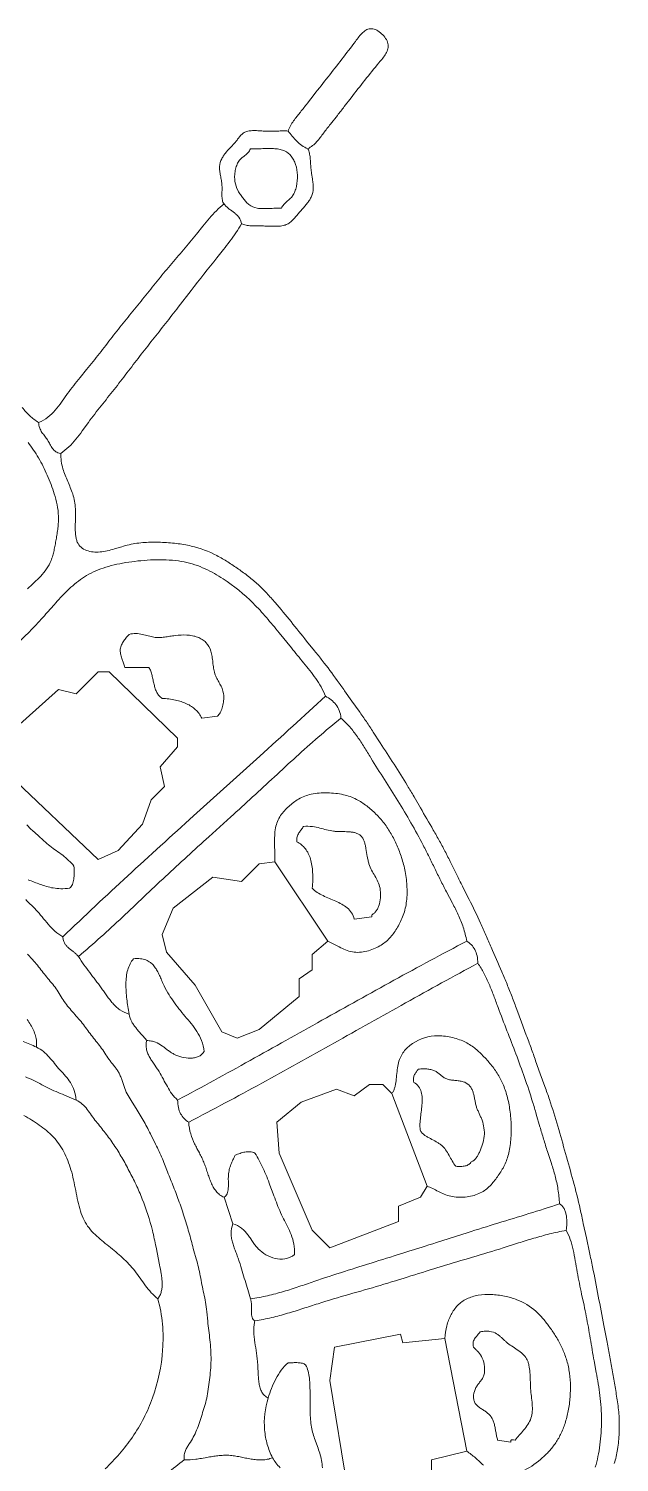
# Model space of a CAD drawing. Header units: millimetres. Extents: x 3808 to 296674, y 522 to 278159.
# Drawn here: x 234720 to 296674, y 89907 to 240252 of the extents above; entities that cross this region are included whole.
import ezdxf

# ---------------------------------------------------------------- set-up
doc = ezdxf.new("R2010")
doc.units = ezdxf.units.MM
doc.layers.add('02_SHARP_BUILDINGS', color=7, linetype='CONTINUOUS', lineweight=18)
doc.layers.add('03_SMOOTH_PATHS_WATER_BRIDGES', color=7, linetype='CONTINUOUS', lineweight=18)

msp = doc.modelspace()

# ---------------------------------------------------------------- linework, layer by layer
at = {"layer": '02_SHARP_BUILDINGS'}
for points in [[(266088, 144560), (264468, 143171), (264468, 141551), (263079, 140625), (263079, 138773), (258912, 135301), (256597, 134375), (254977, 135069), (252199, 139931), (249190, 143403), (248727, 145255), (249884, 148032), (254051, 151273), (257060, 150810), (258912, 152662), (260532, 152894)], [(276505, 118866), (275810, 117708), (273495, 116782), (273495, 115162), (266319, 112384), (264468, 114236), (260995, 122338), (260764, 125579), (263310, 127662), (267014, 129051), (268866, 128356), (270486, 129514), (271875, 129514), (272801, 128588)], [(278356, 102894), (273958, 102431), (273727, 103356), (266782, 101968), (266319, 98495), (268171, 87153), (276968, 88542), (276968, 90162), (280671, 91088)]]:
    msp.add_lwpolyline(points, close=True, dxfattribs=at)
at = {"layer": '03_SMOOTH_PATHS_WATER_BRIDGES'}
for points in [[(261921, 229514, -0.0350792), (262185, 230076, -0.0260879), (262503, 230581, -0.0147448), (262855, 231051), (263222, 231507, 0.0046085), (263950, 232428), (264670, 233355, -0.001173), (266122, 235192, 0.0026315), (267569, 237050, 0.0050387), (268986, 238916, -0.0096422), (269358, 239407, -0.036242), (269756, 239845, -0.032408), (269969, 240019, -0.0449256), (270193, 240151, -0.1264172), (270682, 240251, -0.0581215), (270949, 240202, -0.0442284), (271221, 240092, -0.0673516), (271743, 239727, -0.0646915), (272164, 239233, -0.040031), (272310, 238962, -0.0508095), (272399, 238688, -0.1097015), (272390, 238154, -0.0717174), (272184, 237643, -0.0356951), (271851, 237152, -0.0096231), (271464, 236677, 0.0055576), (269989, 234859, 0.003508), (268534, 233012), (267818, 232081, -0.0026062), (267100, 231156), (266372, 230237, 0.0061901), (265653, 229308, -0.0035223), (265299, 228839, -0.0204681), (264925, 228390, -0.0376008), (264503, 227988, -0.0521831), (264005, 227662, -0.0625608), (263365, 228006, -0.0440992), (262835, 228460, -0.0204394), (262370, 228979, 0.0033307)], [(264005, 227662, -0.0570697), (264166, 227200, -0.0330924), (264244, 226706, -0.0097242), (264281, 226182, 0.0106791), (264322, 225635, 0.0127779), (264396, 225072), (264485, 224510, -0.0142006), (264554, 223972, -0.0336333), (264572, 223478, -0.0958615), (264382, 222660, -0.035398), (264195, 222309, -0.0217279), (263964, 221976, -0.0177588), (263424, 221319, 0.0020312), (262853, 220666, -0.0054827), (262576, 220345, -0.029124), (262283, 220049, -0.0513292), (261944, 219802, -0.0637572), (261528, 219630, -0.0461884), (261017, 219546, -0.0222217), (260433, 219529, -0.0071149), (259813, 219546, 0.0053702), (259190, 219566, 0.0041288), (258596, 219567, -0.0138724), (258039, 219579, -0.0362646), (257525, 219640, -0.0615971), (257060, 219792, 0.1207399), (256764, 220481, 0.0429662), (256530, 220741, 0.0252455), (256263, 220967, 0.0076286), (255979, 221176, -0.0096787), (255697, 221385, -0.0276055), (255434, 221613, -0.0456228), (255208, 221875, -0.1015936), (255037, 222284, -0.04996), (254991, 222760, -0.0096239), (255002, 223277, 0.0235669), (254997, 223807, 0.0239084), (254933, 224331, 0.0045149), (254841, 224842, -0.0163753), (254764, 225333, -0.0426547), (254746, 225794, -0.1021613), (254970, 226610, -0.0348458), (255180, 226965, -0.0243951), (255426, 227287, -0.0147302), (255687, 227579), (255953, 227854, 0.0072662), (256215, 228129, 0.0183751), (256464, 228418, 0.0074301), (256697, 228728, -0.0237989), (256942, 229033, -0.0554435), (257232, 229294, -0.0790838), (257599, 229476, -0.0582492), (258066, 229555, -0.0261784), (258606, 229557, -0.0067074), (259182, 229523, 0.0096296), (259756, 229493, 0.0142422), (260301, 229494), (260828, 229515, -0.0087432), (261361, 229530, -0.0185574), (261921, 229514, -0.0033307), (262370, 228979, 0.0204394), (262835, 228460, 0.0440992), (263365, 228006, 0.0625608)], [(257986, 227662, -0.0815419), (257729, 227252, -0.0458407), (257409, 226960, 0.0102336), (257075, 226695, 0.0624122), (256771, 226370, 0.062711), (256538, 225920, 0.0443951), (256388, 225376, 0.0390518), (256326, 224792, 0.0432218), (256357, 224222, 0.0874463), (256684, 223256, 0.0275556), (256935, 222846, 0.0144893), (257211, 222470, 0.0187398), (257499, 222121, 0.0415666), (257819, 221815, 0.1279941), (258684, 221428, 0.0401827), (259276, 221379, 0.0140595), (259936, 221394, -0.0040531), (260606, 221421, -0.0252086), (261227, 221412, -0.0680593), (261492, 221818, -0.0372923), (261803, 222119, 0.0107084), (262121, 222396, 0.0555406), (262410, 222727, 0.0558771), (262639, 223172, 0.038945), (262799, 223708, 0.0614981), (262906, 224896, 0.0690606), (262721, 226001, 0.0417242), (262526, 226474, 0.0497019), (262267, 226874, 0.117873), (261559, 227427, 0.0496634), (261097, 227584, 0.038163), (260554, 227668, 0.0220261), (259932, 227687, 0.0070735), (259266, 227670, -0.0050348), (258602, 227651, -0.0198361)], [(257060, 219792, -0.0149608), (256459, 218855, -0.0106829), (255816, 217959, -0.0061822), (255147, 217090), (254466, 216234, 0.0032885), (251758, 212794), (250416, 211059, -0.0019224), (249070, 209328, -0.0012136), (247712, 207612, 0.0027236), (246359, 205890, 0.0018296), (245024, 204149, -0.0038547), (243683, 202413, -0.0009972), (242319, 200704, 0.010428), (240984, 198964), (240341, 198070, -0.0149983), (239674, 197199, -0.0308572), (238936, 196399, -0.0459899), (238079, 195718, -0.0585294), (237791, 195778, -0.061657), (237556, 195892, -0.0541678), (237365, 196049, -0.0399184), (237207, 196238, -0.0244894), (237072, 196450, -0.0101976), (236950, 196675, 0.0201003), (236704, 197121, 0.0267527), (236412, 197521, -0.0196026), (236114, 197917, -0.0610305), (235877, 198374, -0.0780812), (235764, 198958, 0.0698204), (236730, 199505, 0.050078), (237507, 200242, 0.0247494), (238171, 201092), (238795, 201980, -0.0099946), (239442, 202846, -0.0058356), (240113, 203686), (240796, 204516, 0.0026683), (241477, 205347, 0.0054693), (242809, 207042, -0.0026621), (244132, 208746, -0.0041895), (245482, 210420, 0.0009605), (246842, 212085, 0.0007902), (248193, 213762, -0.0046956), (249555, 215427, -0.0025389), (250946, 217060, 0.0073315), (252322, 218708), (252992, 219551, -0.0093615), (253676, 220380, -0.0198369), (254404, 221166, -0.0301891), (255208, 221875, 0.0456228), (255434, 221613, 0.0276055), (255697, 221385, 0.0096787), (255979, 221176, -0.0076286), (256263, 220967, -0.0252455), (256530, 220741, -0.0429662), (256764, 220481, -0.1207399)], [(245255, 176736, -0.0065239), (244998, 176426, 0.0197179), (244710, 176056, 0.0454508), (244462, 175637, 0.0809214), (244330, 175182, 0.0768274), (244359, 174704, 0.0329207), (244498, 174215), (244668, 173731, -0.0398537), (244792, 173264), (247338, 173264, -0.0446295), (247521, 172868, -0.0244123), (247656, 172425, -0.008657), (247767, 171957, 0.0052931), (247875, 171486, 0.0203565), (248002, 171034, 0.0393428), (248172, 170625, 0.0631218), (248406, 170281, 0.0837575), (248727, 170023, -0.0376928), (250110, 169844, -0.0255503), (250727, 169679, -0.0309467), (251288, 169459, -0.0366411), (251790, 169180, -0.0417371), (252227, 168836, -0.0909533), (252894, 167940), (254514, 168171), (254745, 168403, 0.0460335), (254964, 168890, 0.0378312), (255118, 169468, 0.0410042), (255182, 170077, 0.0550063), (255134, 170658, 0.055896), (254964, 171171, 0.0240423), (254718, 171640, -0.0104002), (254457, 172106, -0.0422917), (254242, 172612, -0.0386404), (254113, 173186, -0.0119339), (254037, 173800, 0.0110113), (253963, 174413, 0.0379096), (253838, 174983, 0.1190792), (253308, 175886, 0.0582305), (252909, 176208, 0.0528043), (252433, 176443, 0.0423777), (251890, 176590, 0.0314825), (251303, 176660, 0.0441077), (250097, 176616, 0.0103059), (249523, 176532, -0.0081197), (248967, 176447, -0.0275048), (248416, 176403, -0.0445893), (247855, 176440, -0.026848), (247271, 176576, 0.0135571), (246652, 176736, 0.0478365), (245984, 176822, 0.072057)], [(265856, 170255, -0.0025228), (258956, 163961), (252021, 157702, 0.0024234), (245117, 151411, 0.004902), (238310, 145023, 0.0623398), (238372, 144621, 0.0644498), (238513, 144297, 0.0525975), (238714, 144032, 0.0330491), (238955, 143807, 0.0124689), (239216, 143605, -0.0077357), (239479, 143405, -0.0286627), (239724, 143190, -0.04981), (239931, 142940, 0.0084465), (242269, 144978, 0.0050067), (244551, 147078, 0.0015576), (246804, 149206, -0.0018936), (249058, 151333, -0.0028269), (251335, 153433, -0.0012377), (253628, 155515), (255926, 157593, 0.0019409), (258214, 159682, 0.0009484), (260488, 161789, -0.0026206), (262769, 163890, -0.0061826), (265089, 165951, -0.0097192), (267477, 167940, 0.0724495), (267297, 168743, 0.0743122), (266938, 169369, 0.058193), (266444, 169858, 0.0353081)], [(267477, 167940, 0.0097192), (265089, 165951, 0.0061826), (262769, 163890, 0.0026206), (260488, 161789, -0.0009484), (258214, 159682, -0.0019409), (255926, 157593), (253628, 155515, 0.0012377), (251335, 153433, 0.0028269), (249058, 151333, 0.0018936), (246804, 149206, -0.0015576), (244551, 147078, -0.0050067), (242269, 144978, -0.0084465), (239931, 142940, 0.014595), (241124, 141264, 0.0018032), (241726, 140469, -0.0021611), (242331, 139669, -0.0074379), (242627, 139258), (242919, 138841, 0.0093185), (243218, 138432, 0.0179362), (243537, 138043, 0.0266624), (243888, 137685, 0.0347395), (244283, 137371, 0.0844987), (245255, 136921, -0.0140491), (245016, 138494, -0.0136914), (244943, 139296, -0.019443), (244923, 140084, -0.0270352), (244973, 140837, -0.0371616), (245111, 141538, -0.0498634), (245353, 142168, -0.0628306), (245718, 142708, -0.0531536), (246442, 142720, -0.0664335), (247023, 142588, -0.0697992), (247484, 142335, -0.0590346), (247850, 141985, -0.0411632), (248143, 141563, -0.0236183), (248387, 141092, -0.0082647), (248606, 140596, 0.0060563), (248822, 140098, 0.0250013), (249309, 139159, 0.0203971), (249865, 138291, 0.0148325), (250473, 137475, 0.0087917), (251117, 136692, -0.0064302), (251769, 135915, -0.0300899), (252368, 135084, -0.0498611), (252844, 134131, -0.0588529), (253125, 132986, -0.1508544), (252510, 132456, -0.0570728), (252114, 132332, -0.0447623), (251682, 132288, -0.0660399), (250783, 132402, -0.056687), (249956, 132716, -0.0264451), (249607, 132922, -0.015433), (249294, 133147), (248996, 133375, 0.0123578), (248697, 133596, 0.0622949), (248017, 133962, 0.0398013), (247600, 134082, 0.0379433), (247106, 134144, 0.1172122), (247071, 133266, 0.0443561), (247190, 132853, 0.0314019), (247374, 132452, 0.0194379), (247606, 132059, 0.0089692), (247866, 131671), (248135, 131283, -0.0101143), (248394, 130891, -0.0187934), (248846, 130094, 0.0059355), (249266, 129304, 0.0318812), (249739, 128558, 0.054802), (250347, 127894, 0.0038602), (257942, 132047, 0.0008586), (265476, 136260, -0.0021609), (273027, 140457, -0.0051349), (280671, 144560, 0.0356862), (280299, 146016, 0.0270012), (279780, 147327, 0.0143202), (279172, 148549), (278537, 149743, -0.0056741), (277919, 150953, -0.0021499), (277318, 152178, 0.0013188), (276718, 153406, 0.0048201), (276105, 154621, 0.0113346), (274809, 156985, 0.0073843), (273439, 159275, 0.002685), (272031, 161522, -0.0026774), (270624, 163770, 0.0026537), (269924, 164899, 0.0134812), (269194, 165999, 0.0248951), (268392, 167026, 0.0365589)], [(260532, 152894, 0.0129456), (260534, 153801), (260514, 154729, -0.0156042), (260524, 155627, -0.0358257), (260615, 156445, -0.1002857), (261143, 157733, -0.0376167), (261541, 158242, -0.0244275), (261996, 158693, -0.0225723), (262489, 159104, -0.0315942), (263034, 159466, -0.0780578), (264363, 159974, -0.0326541), (265178, 160092, -0.0257641), (266050, 160117, -0.0239715), (266924, 160056, -0.0266903), (267742, 159916, -0.0621327), (269090, 159431, -0.0262237), (269654, 159105, -0.0189952), (270175, 158736, -0.0312285), (271149, 157895, -0.0355499), (272010, 156924, -0.0338437), (272733, 155826, -0.0252965), (273335, 154622, -0.026046), (273836, 153317, -0.0320331), (274208, 151854, -0.0346261), (274401, 150210, -0.0214727), (274404, 149372, -0.0268939), (274330, 148564, -0.0563881), (273938, 147110, -0.0432391), (273324, 145880, -0.0223921), (272970, 145348, -0.0304533), (272572, 144870, -0.0727304), (271556, 144067, -0.0709084), (270181, 143509, -0.0452465), (269425, 143393, -0.0581604), (268675, 143432, -0.052119), (267962, 143642, -0.0253082), (267294, 143958), (266670, 144293, 0.0322995), (266088, 144560), (264468, 143171), (264468, 141551), (263079, 140625), (263079, 138773), (258912, 135301), (256597, 134375), (254977, 135069), (252199, 139931), (249190, 143403), (248727, 145255), (249884, 148032), (254051, 151273), (257060, 150810), (258912, 152662)], [(260532, 152894, 0.0129456), (260534, 153801), (260514, 154729, -0.0156042), (260524, 155627, -0.0358257), (260615, 156445, -0.1002857), (261143, 157733, -0.0376167), (261541, 158242, -0.0244275), (261996, 158693, -0.0225723), (262489, 159104, -0.0315942), (263034, 159466, -0.0780578), (264363, 159974, -0.0326541), (265178, 160092, -0.0257641), (266050, 160117, -0.0239715), (266924, 160056, -0.0266903), (267742, 159916, -0.0621327), (269090, 159431, -0.0262237), (269654, 159105, -0.0189952), (270175, 158736, -0.0312285), (271149, 157895, -0.0355499), (272010, 156924, -0.0338437), (272733, 155826, -0.0252965), (273335, 154622, -0.026046), (273836, 153317, -0.0320331), (274208, 151854, -0.0346261), (274401, 150210, -0.0214727), (274404, 149372, -0.0268939), (274330, 148564, -0.0563881), (273938, 147110, -0.0432391), (273324, 145880, -0.0223921), (272970, 145348, -0.0304533), (272572, 144870, -0.0727304), (271556, 144067, -0.0709084), (270181, 143509, -0.0452465), (269425, 143393, -0.0581604), (268675, 143432, -0.052119), (267962, 143642, -0.0253082), (267294, 143958), (266670, 144293, 0.0322995), (266088, 144560)], [(263542, 156597, -0.0376585), (263309, 156251, 0.0229401), (263067, 155914, 0.0751873), (262889, 155514, 0.0865046), (262847, 154977, -0.1158076), (263742, 154252, -0.0505777), (264053, 153752, -0.0417918), (264281, 153169, -0.033153), (264430, 152509, -0.0259003), (264507, 151776, -0.0202119), (264518, 150976, -0.0158522), (264468, 150116, 0.0592896), (264985, 149678, 0.0350437), (265595, 149334, 0.0137687), (266257, 149041, -0.0052623), (266928, 148757, -0.025212), (267566, 148440, -0.0484364), (268130, 148049, -0.0716691), (268577, 147541, -0.0813054), (268866, 146875), (270718, 147106), (270718, 147338, 0.0820911), (270980, 147511, 0.061429), (271198, 147770, 0.0450637), (271372, 148096, 0.0347135), (271501, 148472, 0.0550273), (271627, 149299, 0.0569047), (271574, 150109, 0.0594226), (271355, 150794, 0.0273269), (271035, 151395, -0.0120228), (270694, 151992, -0.0459551), (270411, 152662, -0.0221077), (270312, 153046, -0.0114133), (270235, 153454, 0.0031999), (270099, 154285, 0.0154709), (270017, 154680, 0.0279764), (269907, 155043, 0.0452535), (269760, 155358, 0.0670376), (269563, 155612, 0.0705078), (269306, 155796, 0.051571), (268999, 155918, 0.0338304), (268651, 155991, 0.0202302), (268273, 156029, 0.0107417), (267473, 156053, -0.0074857), (267073, 156066, -0.0171983), (266688, 156097, -0.032749), (265974, 156237, 0.0016847), (265272, 156422, 0.0315129), (264491, 156569, 0.0440599)], [(280671, 144560, 0.0051349), (273027, 140457, 0.0021609), (265476, 136260, -0.0008586), (257942, 132047, -0.0038602), (250347, 127894, 0.0551135), (250428, 127106, 0.0671022), (250659, 126469, 0.0701601), (251024, 125966, 0.0615001), (251505, 125579, 0.0056364), (259165, 129666, 0.0025987), (266720, 133859, -0.0004954), (274248, 138078, -0.0035789), (281829, 142245, 0.0551135), (281748, 143033, 0.0671022), (281517, 143670, 0.0701601), (281152, 144173, 0.0615001)], [(245255, 136921, -0.0140491), (245016, 138494, -0.0136914), (244943, 139296, -0.019443), (244923, 140084, -0.0270352), (244973, 140837, -0.0371616), (245111, 141538, -0.0498634), (245353, 142168, -0.0628306), (245718, 142708, -0.0531536), (246442, 142720, -0.0664335), (247023, 142588, -0.0697992), (247484, 142335, -0.0590346), (247850, 141985, -0.0411632), (248143, 141563, -0.0236183), (248387, 141092, -0.0082647), (248606, 140596, 0.0060563), (248822, 140098, 0.0250013), (249309, 139159, 0.0203971), (249865, 138291, 0.0148325), (250473, 137475, 0.0087917), (251117, 136692, -0.0064302), (251769, 135915, -0.0300899), (252368, 135084, -0.0498611), (252844, 134131, -0.0588529), (253125, 132986, -0.1508544), (252510, 132456, -0.0570728), (252114, 132332, -0.0447623), (251682, 132288, -0.0660399), (250783, 132402, -0.056687), (249956, 132716, -0.0264451), (249607, 132922, -0.015433), (249294, 133147), (248996, 133375, 0.0123578), (248697, 133596, 0.0622949), (248017, 133962, 0.0398013), (247600, 134082, 0.0379433), (247106, 134144, 0.0165452), (246847, 134468, 0.0072632), (246569, 134782), (246287, 135095, -0.0107067), (246013, 135414, -0.0198594), (245759, 135748, -0.0289636), (245540, 136105, -0.0801589)], [(281829, 142245, 0.0035789), (274248, 138078, 0.0004954), (266720, 133859, -0.0025987), (259165, 129666, -0.0056364), (251505, 125579, 0.0572709), (251721, 124345, 0.04034), (252130, 123307, 0.0089207), (252372, 122827), (252622, 122354, -0.0081121), (252866, 121875, -0.0160839), (253090, 121377, -0.0140553), (253286, 120851, -0.0038061), (253466, 120308, 0.005995), (253648, 119768, 0.016474), (253850, 119247, 0.028602), (254089, 118763, 0.0425505), (254383, 118333, 0.056128), (254751, 117976, 0.0638169), (255208, 117708, 0.1053256), (255411, 117855, 0.0840119), (255544, 118070, 0.0530696), (255622, 118339, 0.0305044), (255659, 118649, 0.0156111), (255669, 118987), (255665, 119337), (255661, 119687, -0.0161036), (255672, 120023, -0.0443719), (255766, 120621, -0.0335362), (255936, 121144, -0.0143349), (256148, 121627, 0.0078636), (256366, 122106, -0.0158872), (256887, 122310, -0.039789), (257405, 122448, -0.0661058), (257925, 122474, -0.0827718), (258449, 122338, -0.0227241), (258908, 121564, -0.0164819), (259315, 120735, -0.0109394), (259685, 119867, -0.0059413), (260029, 118975), (260362, 118075, 0.0037263), (260698, 117180, 0.0087832), (261053, 116303, 0.0142178), (261441, 115458, 0.0027783), (261862, 114642, -0.0253141), (262251, 113794, -0.0467055), (262528, 112836, -0.0538463), (262616, 111690, -0.1148156), (261597, 111256, -0.0997518), (260565, 111293, -0.0762472), (259605, 111682, -0.0646594), (258804, 112306, -0.0271791), (258484, 112670, -0.0151416), (258203, 113050), (257940, 113433, 0.0118473), (257673, 113806, 0.0258452), (257380, 114156, 0.0384904), (257041, 114468, 0.0959015), (256134, 114931, 0.0917808), (255960, 113875, 0.0372611), (256008, 113377, 0.0273317), (256120, 112890, 0.0166745), (256276, 112410, 0.0063132), (256456, 111932, -0.0036192), (256641, 111448, -0.0133021), (256810, 110955, -0.0027801), (257412, 108968, 0.0017399), (257986, 107060, 0.022656), (259784, 107380, 0.0169713), (261463, 107820, 0.0094066), (263069, 108333, 0.0008452), (264647, 108874, -0.0051189), (267834, 109920, -0.0013501), (271056, 110933, 0.0010894), (277503, 112963), (280717, 113983, -0.0019501), (283942, 114991, 0.0003168), (287187, 115984, 0.0065959), (290394, 117014, 0.0311039), (290238, 118549, 0.0243922), (289937, 119938, 0.0133556), (289549, 121241), (289131, 122513, -0.0052333), (288731, 123802, -0.0021992), (288347, 125106), (287966, 126414, 0.0037344), (287576, 127712, 0.0091335), (286734, 130252, 0.0061454), (285828, 132729, 0.001947), (284889, 135168, -0.0033558), (283956, 137612, 0.0015124), (283498, 138843, 0.0107095), (283015, 140051, 0.0208881), (282471, 141198, 0.0325643)], [(272801, 128588, 0.0636199), (272974, 128840, 0.0433532), (273100, 129148, 0.0276918), (273189, 129498, 0.0164792), (273251, 129879, 0.0088131), (273336, 130685, -0.0203363), (273434, 131466, -0.0430293), (273615, 132144, -0.0487824), (273890, 132718, -0.0482088), (274255, 133207, -0.0411073), (274709, 133629, -0.1484827), (277277, 134627, -0.0358179), (278050, 134627, -0.0296233), (278830, 134526, -0.0545703), (280264, 134092, -0.059583), (281366, 133452, -0.0220985), (281826, 133072, -0.0134323), (282260, 132659, -0.0218897), (283104, 131744, -0.0324226), (283859, 130724, -0.0402033), (284456, 129599, -0.0368049), (284899, 128314, -0.0301596), (285198, 126827, -0.0285174), (285334, 125198, -0.0315327), (285276, 123530, -0.0200923), (285164, 122737, -0.0257155), (284993, 122006, -0.0555945), (284475, 120770, -0.0201955), (284150, 120237, -0.0127193), (283797, 119735, -0.0152463), (283421, 119252, -0.0282866), (283003, 118803, -0.0397777), (282518, 118408, -0.0469519), (281941, 118086, -0.042534), (281258, 117855, -0.0368512), (280507, 117727, -0.0372008), (279735, 117709, -0.0432204), (278992, 117810, -0.0400164), (278314, 118029, -0.0195443), (277690, 118316, 0.0032718), (277095, 118615, 0.0286212), (276505, 118866), (275810, 117708), (273495, 116782), (273495, 115162), (266319, 112384), (264468, 114236), (260995, 122338), (260764, 125579), (263310, 127662), (267014, 129051), (268866, 128356), (270486, 129514), (271875, 129514)], [(272801, 128588, 0.0636199), (272974, 128840, 0.0433532), (273100, 129148, 0.0276918), (273189, 129498, 0.0164792), (273251, 129879, 0.0088131), (273336, 130685, -0.0203363), (273434, 131466, -0.0430293), (273615, 132144, -0.0487824), (273890, 132718, -0.0482088), (274255, 133207, -0.0411073), (274709, 133629, -0.1484827), (277277, 134627, -0.0358179), (278050, 134627, -0.0296233), (278830, 134526, -0.0545703), (280264, 134092, -0.059583), (281366, 133452, -0.0220985), (281826, 133072, -0.0134323), (282260, 132659, -0.0218897), (283104, 131744, -0.0324226), (283859, 130724, -0.0402033), (284456, 129599, -0.0368049), (284899, 128314, -0.0301596), (285198, 126827, -0.0285174), (285334, 125198, -0.0315327), (285276, 123530, -0.0200923), (285164, 122737, -0.0257155), (284993, 122006, -0.0555945), (284475, 120770, -0.0201955), (284150, 120237, -0.0127193), (283797, 119735, -0.0152463), (283421, 119252, -0.0282866), (283003, 118803, -0.0397777), (282518, 118408, -0.0469519), (281941, 118086, -0.042534), (281258, 117855, -0.0368512), (280507, 117727, -0.0372008), (279735, 117709, -0.0432204), (278992, 117810, -0.0400164), (278314, 118029, -0.0195443), (277690, 118316, 0.0032718), (277095, 118615, 0.0286212), (276505, 118866)], [(275579, 131134, -0.0186914), (275384, 130866, 0.0438435), (275202, 130585, 0.0869509), (275093, 130231, 0.0431052), (275084, 130009, 0.0366292), (275116, 129745, -0.106473), (275617, 129317, -0.0920941), (275891, 128755, -0.0585641), (275992, 128097, -0.0314401), (275975, 127379, -0.0121103), (275893, 126640, 0.0046428), (275802, 125914, 0.024945), (275757, 125239, 0.0237588), (275768, 124933, 0.0344903), (275810, 124653, 0.0451324), (276029, 124407, 0.0340985), (276284, 124198, 0.0224744), (276566, 124016, 0.0115906), (276864, 123852, -0.0072531), (277469, 123532, -0.0194159), (277756, 123357, -0.0310097), (278018, 123157, -0.0584771), (278454, 122669, -0.0261534), (278809, 122100, 0.0032852), (279144, 121507, 0.0330576), (279514, 120949, 0.0247179), (280048, 120936, 0.0481013), (280514, 120991, 0.0882312), (280885, 121140, 0.1299164), (281134, 121412, 0.1396349), (281694, 121861, 0.040618), (281873, 122162, 0.0151024), (282028, 122501, 0.0230342), (282320, 123259, 0.0540805), (282503, 124096, 0.0599524), (282477, 124970, 0.0497114), (282273, 125790, 0.0191023), (282126, 126152), (281967, 126494, -0.0113299), (281813, 126838, -0.0254162), (281680, 127204, -0.0208639), (281581, 127604, -0.0041796), (281498, 128024, 0.0112769), (281410, 128439, 0.0295631), (281295, 128827, 0.0468828), (281133, 129167, 0.058263), (280915, 129450, 0.1287708), (280286, 129822, 0.0379405), (279870, 129908, 0.0090481), (279418, 129958, -0.0153641), (278971, 130014, -0.0473027), (278569, 130114, -0.059716), (278239, 130285, -0.027583), (277957, 130504, 0.0096482), (277684, 130731, 0.0454956), (277382, 130930, 0.0535061), (277020, 131070, 0.0404543), (276596, 131148, 0.030096), (276114, 131168, 0.0225642)], [(255208, 117708, 0.1053256), (255411, 117855, 0.0840119), (255544, 118070, 0.0530696), (255622, 118339, 0.0305044), (255659, 118649, 0.0156111), (255669, 118987), (255665, 119337), (255661, 119687, -0.0161036), (255672, 120023, -0.0443719), (255766, 120621, -0.0335362), (255936, 121144, -0.0143349), (256148, 121627, 0.0078636), (256366, 122106, -0.0158872), (256887, 122310, -0.039789), (257405, 122448, -0.0661058), (257925, 122474, -0.0827718), (258449, 122338, -0.0227241), (258908, 121564, -0.0164819), (259315, 120735, -0.0109394), (259685, 119867, -0.0059413), (260029, 118975), (260362, 118075, 0.0037263), (260698, 117180, 0.0087832), (261053, 116303, 0.0142178), (261441, 115458, 0.0027783), (261862, 114642, -0.0253141), (262251, 113794, -0.0467055), (262528, 112836, -0.0538463), (262616, 111690, -0.1148156), (261597, 111256, -0.0997518), (260565, 111293, -0.0762472), (259605, 111682, -0.0646594), (258804, 112306, -0.0271791), (258484, 112670, -0.0151416), (258203, 113050), (257940, 113433, 0.0118473), (257673, 113806, 0.0258452), (257380, 114156, 0.0384904), (257041, 114468, 0.0959015), (256134, 114931)], [(290394, 117014, -0.0065959), (287187, 115984, -0.0003168), (283942, 114991, 0.0019501), (280717, 113983), (277503, 112963, -0.0010894), (271056, 110933, 0.0013501), (267834, 109920, 0.0051189), (264647, 108874, -0.0008452), (263069, 108333, -0.0094066), (261463, 107820, -0.0169713), (259784, 107380, -0.022656), (257986, 107060, -0.040553), (258059, 106720, -0.024602), (258087, 106370, -0.0102195), (258091, 106022), (258091, 105690, 0.0224592), (258106, 105384, 0.0492482), (258158, 105116, 0.0871933), (258265, 104900, 0.1126325), (258449, 104745, 0.0195293), (260211, 105089, 0.0137387), (261876, 105532, 0.0065507), (263484, 106031, -0.0012819), (265078, 106544, -0.0062155), (268318, 107515, 0.0018661), (271582, 108462, 0.0034154), (274808, 109451, -0.0016814), (278026, 110449, -0.0015288), (281266, 111419, 0.0038318), (284494, 112402), (286093, 112910, -0.0052023), (287705, 113406, -0.0104788), (289360, 113858, -0.0149905), (291088, 114236, 0.049037), (291171, 114926, 0.0485559), (291119, 115748, 0.0337836), (291025, 116147, 0.0465087), (290877, 116508, 0.0659145), (290669, 116804, 0.0880353)], [(282060, 103588, -0.0425856), (281946, 103412, -0.0212624), (281814, 103256), (281675, 103105, 0.0246211), (281544, 102946, 0.1055217), (281359, 102553, 0.0569978), (281332, 102291, 0.0466934), (281366, 101968), (281644, 101709, -0.0195717), (281896, 101456, -0.0855707), (282300, 100837, -0.0725427), (282526, 99951, -0.0411799), (282540, 99479, -0.0584148), (282468, 99049, -0.0632182), (282305, 98689, -0.0311061), (282083, 98376, 0.0051875), (281843, 98072, 0.0393837), (281626, 97740, 0.0994089), (281390, 96936, 0.0607418), (281402, 96527, 0.0821976), (281520, 96161, 0.0792168), (281749, 95865, 0.0417401), (282053, 95623, 0.0102377), (282390, 95407, -0.0193954), (282715, 95189, -0.0847941), (283223, 94669, -0.0426327), (283403, 94347, -0.0366706), (283541, 93973, -0.0219558), (283641, 93547, -0.0053941), (283722, 93095, 0.0093032), (283805, 92650, 0.0281729), (283912, 92245), (285301, 92014, -0.0692761), (285283, 92119, -0.1221293), (285298, 92191, -0.1410063), (285340, 92235, -0.0889356), (285404, 92258, -0.0624676), (285574, 92261), (285764, 92245, -0.0257206), (286165, 92742, 0.0052687), (286636, 93284, 0.0308991), (287083, 93880, 0.06132), (287408, 94534, 0.0648668), (287544, 95250, 0.0353372), (287535, 96019, 0.0102882), (287453, 96828, -0.0110169), (287370, 97664, -0.010614), (287334, 98510, 0.0108136), (287299, 99332, 0.0372889), (287196, 100090, 0.0317952), (287097, 100433, 0.0417401), (286954, 100745, 0.0751873), (286528, 101272, 0.0366817), (285975, 101710, 0.0040306), (285375, 102111, -0.0281833), (284810, 102529, -0.0151948), (284561, 102757), (284322, 102988, 0.0201802), (284074, 103207, 0.036908), (283800, 103397, 0.101068), (283095, 103637, 0.0447257), (282629, 103656, 0.0354015)]]:
    msp.add_lwpolyline(points, format="xyb", close=True, dxfattribs=at)
for points in [[(296146, 89767, 0.0321552), (296491, 91265, 0.0295126), (296659, 92994, 0.0259554), (296640, 94782, 0.0218829), (296454, 96448, 0.0060388), (296186, 98028, -0.0011266), (295915, 99593, 0.002459), (295641, 101153, 0.0027525), (295349, 102700), (295051, 104243, -0.0006785), (294468, 107336, 0.0045133), (293863, 110408, 0.0019173), (293540, 111924), (293215, 113437), (292896, 114957, 0.0039689), (292568, 116468, 0.009582), (291834, 119411, 0.003294), (291036, 122290, 0.0027561), (290219, 125150, 0.0100858), (289344, 127952, 0.004887), (288866, 129312), (288378, 130663), (287896, 132020, 0.0022203), (287412, 133374, 0.0023238), (286915, 134716), (286415, 136055), (285921, 137399, 0.0042434), (285418, 138735, 0.0053125), (284892, 140047, 0.0026774), (284348, 141342, 0.0013679), (283243, 143914, 0.0015231), (282687, 145196, 0.0045412), (282117, 146465, 0.0086029), (280917, 148942), (280299, 150162, -0.0024261), (279684, 151386), (279079, 152620, 0.0053943), (278465, 153844, 0.0069869), (277823, 155041, 0.0036148), (277159, 156216, 0.0011304), (275812, 158546), (275138, 159710, 0.0035813), (274455, 160866, 0.0078429), (273040, 163128, 0.0002035), (271590, 165356), (270870, 166474, 0.0052496), (270140, 167582, 0.0054161), (269386, 168667), (268621, 169740), (267859, 170817, 0.0025147), (267093, 171890, 0.0098784), (265515, 173989, 0.0037676), (264699, 175011), (263876, 176027, 0.0003406), (262238, 178066, 0.0079484), (260567, 180072, 0.0099116), (259700, 181043, 0.0193224), (258779, 181961, 0.019804), (257780, 182801, 0.01165), (256722, 183582, 0.0126942), (255625, 184323, 0.0220706), (254461, 184995, 0.0622275), (251775, 185995, 0.0281634), (250206, 186266, 0.0211131), (248550, 186388, 0.0251578), (246885, 186366, 0.0391342), (245264, 186136, 0.0156635), (244482, 185928), (243718, 185697, -0.0161505), (242963, 185495, -0.0339556), (242212, 185373, -0.0480071), (241470, 185377, -0.0647454), (240785, 185535, -0.0903722), (240217, 185872, -0.1095937), (239824, 186413, -0.0450177), (239708, 186765, -0.0300321), (239641, 187163, -0.0191792), (239610, 187596, -0.0112002), (239606, 188054, -0.0039872), (239629, 189000, 0.0199143), (239625, 189915, 0.064761), (239335, 191459, 0.0190169), (239089, 192130, 0.0058602), (238816, 192774, -0.0088496), (238545, 193423, -0.0229362), (238309, 194109, -0.0716516), (238079, 195718, -0.0585294), (237791, 195778, -0.061657), (237556, 195892, -0.0541678), (237365, 196049, -0.0399184), (237207, 196238, -0.0244894), (237072, 196450, -0.0101976), (236950, 196675, 0.0201003), (236704, 197121, 0.0267527), (236412, 197521, -0.0196026), (236114, 197917, -0.0610305), (235877, 198374, -0.0780812), (235764, 198958, -0.0553098), (234831, 199663, -0.0353403), (234046, 200520, -0.0143753)], [(234666, 196859, -0.0022188), (235223, 196063, -0.0159032), (235757, 195237, -0.0185105), (236242, 194346, -0.0130188), (236676, 193416, -0.0297462), (237404, 191458, -0.0237719), (237697, 190325, -0.0413787), (237848, 189113, -0.0225098), (237840, 188499, -0.0159262), (237785, 187886, -0.0096168), (237700, 187278, -0.0034341), (237599, 186679, -0.003153), (237495, 186095, -0.0093108), (237381, 185531, -0.0163557), (237243, 184995, -0.024529), (237070, 184494, -0.0526656), (236594, 183608, -0.0368119), (235987, 182848, -0.017292), (235309, 182166, 0.0039519), (234613, 181504, 0.0074173)], [(234613, 181504, -0.0039519), (235309, 182166, 0.017292), (235987, 182848, 0.0368119), (236594, 183608, 0.0526656), (237070, 184494, 0.024529), (237243, 184995, 0.0163557), (237381, 185531, 0.0093108), (237495, 186095, 0.003153), (237599, 186679, 0.0034341), (237700, 187278, 0.0096168), (237785, 187886, 0.0159262), (237840, 188499, 0.0225098), (237848, 189113, 0.0413787), (237697, 190325, 0.0237719), (237404, 191458, 0.0297462), (236676, 193416, 0.0130188), (236242, 194346, 0.0185105), (235757, 195237, 0.0159032), (235223, 196063, 0.0022188), (234666, 196859)], [(233890, 176116, 0.0103073), (235330, 177559, 0.0063499), (236023, 178311, 0.0023533), (236704, 179076), (237384, 179841, -0.0056307), (238072, 180594, -0.0114048), (238783, 181321, -0.0188048), (239536, 182004, -0.0256647), (240354, 182622, -0.0311647), (241261, 183158, -0.0298012), (242274, 183595, -0.023786), (243385, 183939, -0.0188036), (244579, 184201, -0.014769), (245843, 184391, -0.0140125), (247159, 184514, -0.0168049), (248491, 184557, -0.0210999), (249797, 184501, -0.0275553), (251037, 184327, -0.0579138), (253228, 183611, -0.0218085), (254198, 183114, -0.0158063), (255105, 182560, -0.0519102), (258276, 179993, -0.0186491), (259664, 178491, -0.0071675), (260981, 176910), (262272, 175321, 0.0013413), (263563, 173736, -0.0042232), (264210, 172939, -0.0148229), (264830, 172113, -0.0248206), (265390, 171228, -0.03318), (265856, 170255, -0.0353081), (266444, 169858, -0.058193), (266938, 169369, -0.0743122), (267297, 168743, -0.0724495), (267477, 167940, -0.0365589), (268392, 167026, -0.0248951), (269194, 165999, -0.0134812), (269924, 164899, -0.0026537), (270624, 163770, 0.0026774), (272031, 161522, -0.002685), (273439, 159275, -0.0073843), (274809, 156985, -0.0113346), (276105, 154621, -0.0048201), (276718, 153406, -0.0013188), (277318, 152178, 0.0021499), (277919, 150953, 0.0056741), (278537, 149743), (279172, 148549, -0.0143202), (279780, 147327, -0.0270012), (280299, 146016, -0.0356862), (280671, 144560, -0.0615001), (281152, 144173, -0.0701601), (281517, 143670, -0.0671022), (281748, 143033, -0.0551135), (281829, 142245, -0.0325643), (282471, 141198, -0.0208881), (283015, 140051, -0.0107095), (283498, 138843, -0.0015124), (283956, 137612, 0.0033558), (284889, 135168, -0.001947), (285828, 132729, -0.0061454), (286734, 130252, -0.0091335), (287576, 127712, -0.0037344), (287966, 126414), (288347, 125106, 0.0021992), (288731, 123802, 0.0052333), (289131, 122513), (289549, 121241, -0.0133556), (289937, 119938, -0.0243922), (290238, 118549, -0.0311039), (290394, 117014, -0.0880353), (290669, 116804, -0.0659145), (290877, 116508, -0.0465087), (291025, 116147, -0.0337836), (291119, 115748, -0.0485559), (291171, 114926, -0.049037), (291088, 114236, -0.0503244), (291527, 113280, -0.0290253), (291830, 112198, -0.012637), (292055, 111039, 0.0010797), (292256, 109855, 0.0061987), (292480, 108685, 0.0029066), (292722, 107531), (292969, 106383, -0.0039185), (293206, 105232, -0.0065217), (293625, 102899, 0.0025815), (294031, 100534), (294250, 99342, -0.0047361), (294461, 98136, -0.0099025), (294639, 96905, -0.0145769), (294760, 95637, -0.0314431), (294761, 93015, -0.0165457), (294638, 91729, -0.0189695), (294435, 90512, -0.0247607), (294149, 89396, -0.033577)], [(234407, 148915, 0.0093813), (234762, 148562), (235124, 148216, -0.0107714), (235477, 147862, -0.0184713), (236134, 147103, 0.0074692), (236776, 146328, 0.0335544), (237476, 145610, 0.0576757), (238310, 145023, -0.004902), (245117, 151411, -0.0024234), (252021, 157702), (258956, 163961, 0.0025228), (265856, 170255, 0.03318), (265390, 171228, 0.0248206), (264830, 172113, 0.0148229), (264210, 172939, 0.0042232), (263563, 173736, -0.0013413), (262272, 175321), (260981, 176910, 0.0071675), (259664, 178491, 0.0186491), (258276, 179993, 0.0519102), (255105, 182560, 0.0158063), (254198, 183114, 0.0218085), (253228, 183611, 0.0579138), (251037, 184327, 0.0275553), (249797, 184501, 0.0210999), (248491, 184557, 0.0168049), (247159, 184514, 0.0140125), (245843, 184391, 0.014769), (244579, 184201, 0.0188036), (243385, 183939, 0.023786), (242274, 183595, 0.0298012), (241261, 183158, 0.0311647), (240354, 182622, 0.0256647), (239536, 182004, 0.0188048), (238783, 181321, 0.0114048), (238072, 180594, 0.0056307), (237384, 179841), (236704, 179076, -0.0023533), (236023, 178311, -0.0063499), (235330, 177559, -0.0103073), (233890, 176116, 0.0026786)], [(234523, 156756, 0.020587), (235107, 156181), (235723, 155625), (236326, 155071, 0.0176699), (236946, 154541, 0.0132273), (237615, 154052, -0.011263), (238287, 153565, -0.0565004), (239468, 152431, -0.0137711), (239492, 151711, -0.0346971), (239453, 151056, -0.029813), (239396, 150766, -0.0416628), (239306, 150509, -0.0556452), (239177, 150290, -0.0674829), (239005, 150116, -0.035843), (238085, 150064, -0.0361311), (237288, 150136, -0.0300886), (236581, 150297, -0.0181323), (235931, 150514, -0.0027832), (235302, 150754, 0.0130558), (234663, 150983, 0.0265186)], [(234523, 156756, 0.020587), (235107, 156181), (235723, 155625), (236326, 155071, 0.0176699), (236946, 154541, 0.0132273), (237615, 154052, -0.011263), (238287, 153565, -0.0565004), (239468, 152431, -0.0137711), (239492, 151711, -0.0346971), (239453, 151056, -0.029813), (239396, 150766, -0.0416628), (239306, 150509, -0.0556452), (239177, 150290, -0.0674829), (239005, 150116, -0.035843), (238085, 150064, -0.0361311), (237288, 150136, -0.0300886), (236581, 150297, -0.0181323), (235931, 150514, -0.0027832), (235302, 150754, 0.0130558), (234663, 150983, 0.0265186)], [(234407, 148915, 0.0093813), (234762, 148562), (235124, 148216, -0.0107714), (235477, 147862, -0.0184713), (236134, 147103, 0.0074692), (236776, 146328, 0.0335544), (237476, 145610, 0.0576757), (238310, 145023, 0.0623398), (238372, 144621, 0.0644498), (238513, 144297, 0.0525975), (238714, 144032, 0.0330491), (238955, 143807, 0.0124689), (239216, 143605, -0.0077357), (239479, 143405, -0.0286627), (239724, 143190, -0.04981), (239931, 142940, 0.014595), (241124, 141264, 0.0018032), (241726, 140469, -0.0021611), (242331, 139669, -0.0074379), (242627, 139258), (242919, 138841, 0.0093185), (243218, 138432, 0.0179362), (243537, 138043, 0.0266624), (243888, 137685, 0.0347395), (244283, 137371, 0.0844987), (245255, 136921, 0.0801589), (245540, 136105, 0.0289636), (245759, 135748, 0.0198594), (246013, 135414, 0.0107067), (246287, 135095), (246569, 134782, -0.0072632), (246847, 134468, -0.0165452), (247106, 134144, 0.1172122), (247071, 133266, 0.0443561), (247190, 132853, 0.0314019), (247374, 132452, 0.0194379), (247606, 132059, 0.0089692), (247866, 131671), (248135, 131283, -0.0101143), (248394, 130891, -0.0187934), (248846, 130094, 0.0059355), (249266, 129304, 0.0318812), (249739, 128558, 0.054802), (250347, 127894, 0.0551135), (250428, 127106, 0.0671022), (250659, 126469, 0.0701601), (251024, 125966, 0.0615001), (251505, 125579, 0.0572709), (251721, 124345, 0.04034), (252130, 123307, 0.0089207), (252372, 122827), (252622, 122354, -0.0081121), (252866, 121875, -0.0160839), (253090, 121377, -0.0140553), (253286, 120851, -0.0038061), (253466, 120308, 0.005995), (253648, 119768, 0.016474), (253850, 119247, 0.028602), (254089, 118763, 0.0425505), (254383, 118333, 0.056128), (254751, 117976, 0.0638169), (255208, 117708), (256134, 114931, 0.0917808), (255960, 113875, 0.0372611), (256008, 113377, 0.0273317), (256120, 112890, 0.0166745), (256276, 112410, 0.0063132), (256456, 111932, -0.0036192), (256641, 111448, -0.0133021), (256810, 110955, -0.0027801), (257412, 108968, 0.0017399), (257986, 107060, -0.040553), (258059, 106720, -0.024602), (258087, 106370, -0.0102195), (258091, 106022), (258091, 105690, 0.0224592), (258106, 105384, 0.0492482), (258158, 105116, 0.0871933), (258265, 104900, 0.1126325), (258449, 104745, 0.0367647), (258358, 104268, 0.0286809), (258330, 103773, 0.0204249), (258351, 103262, 0.0128199), (258407, 102735, 0.0058333), (258574, 101636, -0.0169998), (258721, 100482, -0.0092152), (258760, 99889), (258787, 99298, 0.0088291), (258822, 98724, 0.0199405), (258887, 98183, 0.0345757), (259000, 97690, 0.053623), (259183, 97259, 0.0732123), (259456, 96905, 0.0810993), (259838, 96644, 0.0987671), (259466, 93312, 0.0484941), (259750, 91763, 0.0530374), (260301, 90394, -0.0513195), (259753, 90221, -0.0425395), (259195, 90156, -0.0309343), (258628, 90173, -0.0192913), (258054, 90249, -0.0085329), (257475, 90358), (256893, 90477, 0.0116865), (256310, 90579, 0.0223263), (255729, 90641, 0.0247136), (255149, 90645, 0.0179197), (254572, 90599, 0.0109632), (253994, 90519, 0.0041336), (253414, 90422), (252831, 90321, -0.0090884), (252242, 90234, -0.0373165), (251042, 90162, -0.0611901), (251046, 90710, -0.0623457), (251163, 91145, -0.0416337), (251351, 91509, -0.0082455), (251568, 91843, 0.0467414), (252340, 93277, 0.0187277), (252637, 94081, 0.0046702), (252903, 94919, 0.0045684), (253164, 95768, 0.0169001), (253392, 96644, 0.0172197), (253559, 97568, 0.0075494), (253686, 98542, 0.0083074), (253793, 99562, 0.0180478), (253848, 100621, 0.0181927), (253819, 101703, 0.0110633), (253729, 102756, 0.0047171), (253614, 103742, -0.0029116), (253497, 104709), (253390, 105706, 0.0115811), (253263, 106692, 0.0124616), (253088, 107621, -0.0019294), (252898, 108529, -0.002525), (252721, 109455, 0.0107528), (252530, 110371, 0.0121032), (252299, 111242), (252051, 112097, -0.0041539), (251817, 112966, 0.0031928), (251583, 113836, 0.0090085), (251073, 115533, 0.0087971), (250522, 117189, 0.0095758), (249913, 118787, -0.0024407), (249283, 120363), (248976, 121160, 0.0093852), (248658, 121945, 0.010551), (248310, 122701, 0.0023274), (247946, 123440), (247582, 124179, 0.0050505), (247211, 124911, 0.015724), (246417, 126325, 0.0053191), (245994, 127005), (245566, 127680, -0.0141422), (245152, 128369, -0.0329599), (244796, 129117, -0.0132208), (244650, 129523), (244514, 129938, 0.012494), (244370, 130346, 0.0271), (244200, 130728, 0.0301822), (243992, 131072, 0.0177766), (243757, 131388), (243509, 131692, -0.0094572), (243265, 131999, -0.0177706), (242814, 132652, 0.0105365), (242372, 133313, 0.0150152), (241891, 133936, -0.0053578), (241400, 134548, -0.007482), (240930, 135181, 0.0084155), (240458, 135813, 0.0121278), (239960, 136418, 0.0032745), (239444, 137005, -0.0084599), (238932, 137597, -0.0227182), (238456, 138224, -0.0137959), (238030, 138902, 0.0165787), (237600, 139576, 0.0212672), (237118, 140196, -0.0018729), (236613, 140795, -0.0067684), (236125, 141411, 0.0065951), (235638, 142026, 0.0088077), (235128, 142621), (234610, 143206, -0.0139599)], [(249286, 88734, -0.0244344), (251042, 90162, -0.0611901), (251046, 90710, -0.0623457), (251163, 91145, -0.0416337), (251351, 91509, -0.0082455), (251568, 91843, 0.0467414), (252340, 93277, 0.0187277), (252637, 94081, 0.0046702), (252903, 94919, 0.0045684), (253164, 95768, 0.0169001), (253392, 96644, 0.0172197), (253559, 97568, 0.0075494), (253686, 98542, 0.0083074), (253793, 99562, 0.0180478), (253848, 100621, 0.0181927), (253819, 101703, 0.0110633), (253729, 102756, 0.0047171), (253614, 103742, -0.0029116), (253497, 104709), (253390, 105706, 0.0115811), (253263, 106692, 0.0124616), (253088, 107621, -0.0019294), (252898, 108529, -0.002525), (252721, 109455, 0.0107528), (252530, 110371, 0.0121032), (252299, 111242), (252051, 112097, -0.0041539), (251817, 112966, 0.0031928), (251583, 113836, 0.0090085), (251073, 115533, 0.0087971), (250522, 117189, 0.0095758), (249913, 118787, -0.0024407), (249283, 120363), (248976, 121160, 0.0093852), (248658, 121945, 0.010551), (248310, 122701, 0.0023274), (247946, 123440), (247582, 124179, 0.0050505), (247211, 124911, 0.015724), (246417, 126325, 0.0053191), (245994, 127005), (245566, 127680, -0.0141422), (245152, 128369, -0.0329599), (244796, 129117, -0.0132208), (244650, 129523), (244514, 129938, 0.012494), (244370, 130346, 0.0271), (244200, 130728, 0.0301822), (243992, 131072, 0.0177766), (243757, 131388), (243509, 131692, -0.0094572), (243265, 131999, -0.0177706), (242814, 132652, 0.0105365), (242372, 133313, 0.0150152), (241891, 133936, -0.0053578), (241400, 134548, -0.007482), (240930, 135181, 0.0084155), (240458, 135813, 0.0121278), (239960, 136418, 0.0032745), (239444, 137005, -0.0084599), (238932, 137597, -0.0227182), (238456, 138224, -0.0137959), (238030, 138902, 0.0165787), (237600, 139576, 0.0212672), (237118, 140196, -0.0018729), (236613, 140795, -0.0067684), (236125, 141411, 0.0065951), (235638, 142026, 0.0088077), (235128, 142621), (234610, 143206, -0.0139599)], [(234157, 134042, -0.010097), (235532, 133449, 0.0605122), (235549, 134037, 0.047666), (235435, 134629, 0.0352883), (235218, 135217, 0.025323), (234921, 135794, 0.0176177), (234571, 136353, 0.0114112)], [(234571, 136353, -0.0176177), (234921, 135794, -0.025323), (235218, 135217, -0.0352883), (235435, 134629, -0.047666), (235549, 134037, -0.0605122), (235532, 133449, -0.06446), (236263, 132990, -0.0387623), (236883, 132391, -0.0127258), (237445, 131723, 0.0123509), (238003, 131059, -0.0064082), (238576, 130418, -0.0353767), (239097, 129725, -0.0586384), (239495, 128908, -0.065827), (239699, 127894, -0.0791972), (240333, 127484, -0.0449378), (240857, 126920, -0.0134456), (241325, 126281, 0.0157192), (241792, 125651, -0.0047387), (242752, 124449, -0.0166465), (243665, 123199, -0.0179112), (244496, 121858, -0.0100685), (245262, 120455, -0.0097597), (245981, 119019, -0.0156667), (246640, 117515, -0.0342046), (247698, 114219, -0.0116566), (248078, 112480), (248436, 110635, -0.0086643), (248618, 109661, -0.01315), (248685, 109175, -0.0202601), (248718, 108701, -0.0289907), (248705, 108245, -0.039483), (248634, 107814, -0.0506172), (248491, 107417, -0.0590612), (248264, 107060, -0.0466939), (248751, 104400, -0.0398351), (248774, 101712, -0.0681889), (247712, 96664, -0.0653029), (245597, 92542, -0.027478), (244249, 90803, -0.0222481), (242754, 89227, -0.0218902)], [(234157, 134042, -0.010097), (235532, 133449, -0.06446), (236263, 132990, -0.0387623), (236883, 132391, -0.0127258), (237445, 131723, 0.0123509), (238003, 131059, -0.0064082), (238576, 130418, -0.0353767), (239097, 129725, -0.0586384), (239495, 128908, -0.065827), (239699, 127894, 0.003043), (238714, 128309, -0.0030531), (237806, 128691, -0.010044), (236950, 129079, -0.0162477), (236118, 129509, 0.0338051), (234374, 130332, 0.0230137)], [(234216, 126284, -0.0140523), (235038, 125801, -0.0145098), (235835, 125273, -0.0208549), (236593, 124690, -0.0275846), (237289, 124038, -0.0343062), (237900, 123305, -0.034487), (238409, 122480, -0.0282234), (238823, 121568, -0.0221261), (239158, 120581, -0.016671), (239427, 119525, -0.0069738), (239650, 118419, 0.0066887), (239873, 117309, 0.0217661), (240149, 116249, 0.0413625), (240528, 115294, 0.048865), (241049, 114483, 0.0353446), (241684, 113787, 0.0194254), (242392, 113166, 0.0034934), (243130, 112575, -0.0068586), (243862, 111976, -0.0118383), (244569, 111352, -0.0168487), (245238, 110690, -0.0217183), (245856, 109977, -0.0138607), (246420, 109210, 0.0059627), (246973, 108432, 0.0261491), (247569, 107698, 0.0465676), (248264, 107060, 0.0590612), (248491, 107417, 0.0506172), (248634, 107814, 0.039483), (248705, 108245, 0.0289907), (248718, 108701, 0.0202601), (248685, 109175, 0.01315), (248618, 109661, 0.0086643), (248436, 110635), (248078, 112480, 0.0116566), (247698, 114219, 0.0342046), (246640, 117515, 0.0156667), (245981, 119019, 0.0097597), (245262, 120455, 0.0100685), (244496, 121858, 0.0179112), (243665, 123199, 0.0166465), (242752, 124449, 0.0047387), (241792, 125651, -0.0157192), (241325, 126281, 0.0134456), (240857, 126920, 0.0449378), (240333, 127484, 0.0791972), (239699, 127894, 0.003043), (238714, 128309, -0.0030531), (237806, 128691, -0.010044), (236950, 129079, -0.0162477), (236118, 129509, 0.0338051), (234374, 130332, 0.0230137)], [(234216, 126284, -0.0140523), (235038, 125801, -0.0145098), (235835, 125273, -0.0208549), (236593, 124690, -0.0275846), (237289, 124038, -0.0343062), (237900, 123305, -0.034487), (238409, 122480, -0.0282234), (238823, 121568, -0.0221261), (239158, 120581, -0.016671), (239427, 119525, -0.0069738), (239650, 118419, 0.0066887), (239873, 117309, 0.0217661), (240149, 116249, 0.0413625), (240528, 115294, 0.048865), (241049, 114483, 0.0353446), (241684, 113787, 0.0194254), (242392, 113166, 0.0034934), (243130, 112575, -0.0068586), (243862, 111976, -0.0118383), (244569, 111352, -0.0168487), (245238, 110690, -0.0217183), (245856, 109977, -0.0138607), (246420, 109210, 0.0059627), (246973, 108432, 0.0261491), (247569, 107698, 0.0465676), (248264, 107060, -0.0466939), (248751, 104400, -0.0398351), (248774, 101712, -0.0681889), (247712, 96664, -0.0653029), (245597, 92542, -0.027478), (244249, 90803, -0.0222481), (242754, 89227, -0.0218902)], [(294149, 89396, 0.0247607), (294435, 90512, 0.0189695), (294638, 91729, 0.0165457), (294761, 93015, 0.0314431), (294760, 95637, 0.0145769), (294639, 96905, 0.0099025), (294461, 98136, 0.0047361), (294250, 99342), (294031, 100534, -0.0025815), (293625, 102899, 0.0065217), (293206, 105232, 0.0039185), (292969, 106383), (292722, 107531, -0.0029066), (292480, 108685, -0.0061987), (292256, 109855, -0.0010797), (292055, 111039, 0.012637), (291830, 112198, 0.0290253), (291527, 113280, 0.0503244), (291088, 114236, 0.0149905), (289360, 113858, 0.0104788), (287705, 113406, 0.0052023), (286093, 112910), (284494, 112402, -0.0038318), (281266, 111419, 0.0015288), (278026, 110449, 0.0016814), (274808, 109451, -0.0034154), (271582, 108462, -0.0018661), (268318, 107515, 0.0062155), (265078, 106544, 0.0012819), (263484, 106031, -0.0065507), (261876, 105532, -0.0137387), (260211, 105089, -0.0195293), (258449, 104745, 0.0367647), (258358, 104268, 0.0286809), (258330, 103773, 0.0204249), (258351, 103262, 0.0128199), (258407, 102735, 0.0058333), (258574, 101636, -0.0169998), (258721, 100482, -0.0092152), (258760, 99889), (258787, 99298, 0.0088291), (258822, 98724, 0.0199405), (258887, 98183, 0.0345757), (259000, 97690, 0.053623), (259183, 97259, 0.0732123), (259456, 96905, 0.0810993), (259838, 96644, -0.016463), (260196, 97657, -0.0260545), (260649, 98660, -0.0390053), (261217, 99580, -0.0565241), (261921, 100347, 0.0062129), (262452, 100357, -0.0177183), (262970, 100355, -0.0530453), (263428, 100291, -0.0493031), (263617, 100221, -0.068998), (263773, 100116, -0.0575557), (264021, 99468, -0.0356035), (264159, 98717, -0.0198771), (264219, 97892, -0.0084196), (264234, 97017), (264235, 96122, 0.0060779), (264246, 95234, 0.0136101), (264289, 94382, 0.0239313), (264388, 93595, 0.0270719), (264556, 92890, 0.015058), (264774, 92232), (265013, 91576, -0.0137202), (265247, 90874, -0.024501), (265440, 90105, -0.0438982), (265526, 89346, -0.0369336)], [(268171, 87153), (266319, 98495), (266782, 101968), (273727, 103356), (273958, 102431), (278356, 102894, -0.0422203), (278580, 104219, -0.0558493), (279025, 105395, -0.0733006), (279712, 106358, -0.0867056), (280664, 107049, -0.0396834), (281242, 107274, -0.0324275), (281875, 107422, -0.0502192), (283243, 107503, -0.0409867), (284636, 107335, -0.0416601), (285925, 106962, -0.0921408), (287914, 105745, -0.0337835), (288685, 104950, -0.0209251), (289376, 104059, -0.0182731), (290023, 103091, -0.0256889), (290601, 102034, -0.0321195), (291071, 100874, -0.0367436), (291393, 99593, -0.0336396), (291535, 98194, -0.0285044), (291505, 96739, -0.0276443), (291315, 95311, -0.0311105), (290981, 93990, -0.0367366), (290515, 92839, -0.0381148), (289927, 91846, -0.0356362), (289222, 90982, -0.0298443), (288409, 90217, -0.0559861), (286478, 88932, -0.0620315)], [(282418, 89594, 0.0110423), (281578, 90374, 0.0294663), (280671, 91088), (278356, 102894, -0.0422203), (278580, 104219, -0.0558493), (279025, 105395, -0.0733006), (279712, 106358, -0.0867056), (280664, 107049, -0.0396834), (281242, 107274, -0.0324275), (281875, 107422, -0.0502192), (283243, 107503, -0.0409867), (284636, 107335, -0.0416601), (285925, 106962, -0.0921408), (287914, 105745, -0.0337835), (288685, 104950, -0.0209251), (289376, 104059, -0.0182731), (290023, 103091, -0.0256889), (290601, 102034, -0.0321195), (291071, 100874, -0.0367436), (291393, 99593, -0.0336396), (291535, 98194, -0.0285044), (291505, 96739, -0.0276443), (291315, 95311, -0.0311105), (290981, 93990, -0.0367366), (290515, 92839, -0.0381148), (289927, 91846, -0.0356362), (289222, 90982, -0.0298443), (288409, 90217, -0.0559861), (286478, 88932, -0.0620315)], [(261097, 89341, -0.074584), (260301, 90394, -0.0530374), (259750, 91763, -0.0484941), (259466, 93312, -0.0987671), (259838, 96644, -0.016463), (260196, 97657, -0.0260545), (260649, 98660, -0.0390053), (261217, 99580, -0.0565241), (261921, 100347, 0.0062129), (262452, 100357, -0.0177183), (262970, 100355, -0.0530453), (263428, 100291, -0.0493031), (263617, 100221, -0.068998), (263773, 100116, -0.0575557), (264021, 99468, -0.0356035), (264159, 98717, -0.0198771), (264219, 97892, -0.0084196), (264234, 97017), (264235, 96122, 0.0060779), (264246, 95234, 0.0136101), (264289, 94382, 0.0239313), (264388, 93595, 0.0270719), (264556, 92890, 0.015058), (264774, 92232), (265013, 91576, -0.0137202), (265247, 90874, -0.024501), (265440, 90105, -0.0438982), (265526, 89346, -0.0369336)], [(261097, 89341, -0.074584), (260301, 90394, -0.0513195), (259753, 90221, -0.0425395), (259195, 90156, -0.0309343), (258628, 90173, -0.0192913), (258054, 90249, -0.0085329), (257475, 90358), (256893, 90477, 0.0116865), (256310, 90579, 0.0223263), (255729, 90641, 0.0247136), (255149, 90645, 0.0179197), (254572, 90599, 0.0109632), (253994, 90519, 0.0041336), (253414, 90422), (252831, 90321, -0.0090884), (252242, 90234, -0.0373165), (251042, 90162, 0.0244344), (249286, 88734, 0.0156214)], [(282418, 89594, 0.0110423), (281578, 90374, 0.0294663), (280671, 91088), (276968, 90162), (276968, 88542)]]:
    msp.add_lwpolyline(points, format="xyb", dxfattribs=at)
msp.add_lwpolyline([(243171, 172801), (242014, 172801), (239699, 170486), (237847, 170949), (233449, 167014), (232060, 164468), (232755, 161921), (242014, 153125), (244097, 154051), (246644, 156829), (247569, 159375), (248958, 160764), (248495, 162847), (250347, 164931), (250347, 165856)], close=True, dxfattribs=at)

doc.saveas('drawing.dxf')
